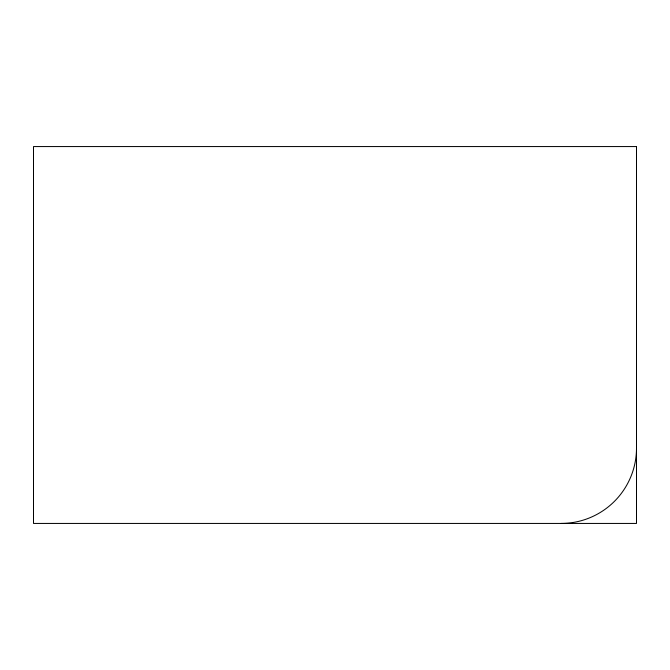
<?xml version="1.0" encoding="UTF-8"?>
<svg xmlns="http://www.w3.org/2000/svg" width="670" height="670" viewBox="0 0 670 670"><rect width="100%" height="100%" fill="white"/><g stroke="black" fill="none" stroke-linecap="round" stroke-linejoin="round"><path stroke-width="1" d="M636.5 448.062A75.375 75.375 0 0 1 561.125 523.438M636.5 146.562L33.5 146.562L33.5 523.438L636.5 523.438L636.5 146.562"/></g></svg>
